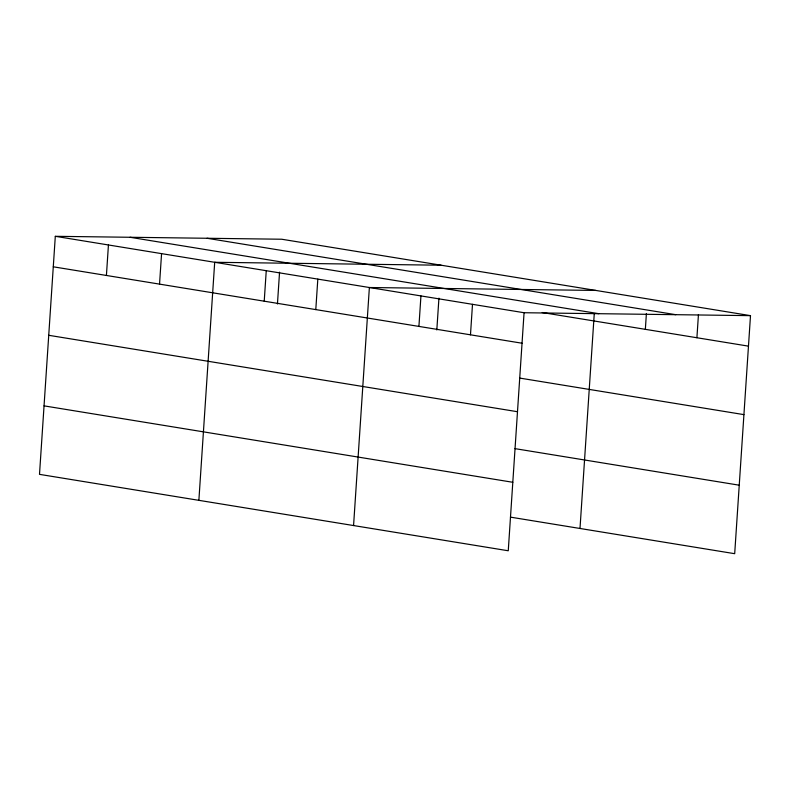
<?xml version="1.0" encoding="UTF-8"?>
<svg xmlns="http://www.w3.org/2000/svg" width="790" height="790" viewBox="0 0 790 790"><rect width="100%" height="100%" fill="white"/><g stroke="black" fill="none" stroke-linecap="round" stroke-linejoin="round"><path stroke-width="1.19" d="M55.31 236.309L39.5 474.356L508.256 550.768L524.066 312.731L55.31 236.309L281.744 239.232L750.5 315.644L734.69 553.691L510.449 517.134M106.413 275.463L108.437 244.969M159.541 284.124L161.565 253.629M198.873 500.337L214.692 262.29L441.116 265.213M264.225 301.197L266.25 270.703M277.448 303.972L279.551 272.175M315.793 309.601L317.817 279.107M353.565 525.557L369.374 287.511L595.808 290.434M418.917 326.418L420.942 295.914M436.821 329.953L438.934 298.156M470.475 334.822L472.499 304.328M579.998 528.471L594.268 313.61M645.351 329.331L646.398 313.472M696.908 337.735L698.449 314.558M524.066 312.731L750.5 315.644M207.019 238.264L675.776 314.687M130.034 237.276L598.79 313.689M542.226 312.524L748.476 346.148M53.286 266.803L522.042 343.225M519.682 378.074L743.923 414.632M48.733 335.296L517.49 411.718M515.001 448.641L739.243 485.198M44.052 405.863L512.809 482.285"/></g></svg>
